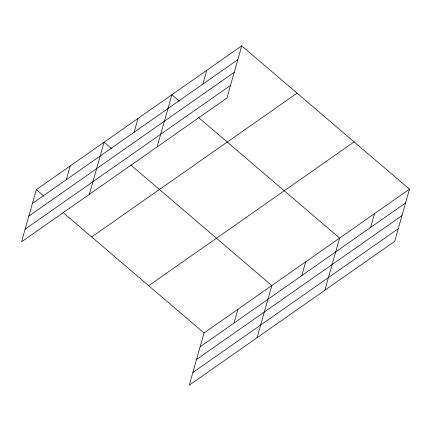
<?xml version="1.0" encoding="UTF-8"?>
<svg xmlns="http://www.w3.org/2000/svg" width="431" height="431" viewBox="0 0 431 431"><rect width="100%" height="100%" fill="white"/><g stroke="black" fill="none" stroke-linecap="round" stroke-linejoin="round"><path stroke-width="0.65" d="M241.726 45.837L36.312 189.651L21.55 241.813L226.97 97.999L241.726 45.837L409.45 189.187L394.688 241.349L189.274 385.163L204.03 333.001L409.45 189.187M66.299 179.716L70.205 165.924M89.336 194.354L104.097 142.192L111.645 148.641M134.089 132.258L137.99 118.466M157.126 146.896L171.888 94.734L179.436 101.183M202.904 84.083L206.805 70.285M234.022 323.067L237.928 309.269M257.059 337.705L271.821 285.543L130.765 164.987M301.808 275.608L305.714 261.811M324.85 290.246L339.606 238.084L198.556 117.528M370.622 227.433L374.528 213.636M32.406 203.448L237.826 59.634M28.823 216.109L234.243 72.295M25.133 229.152L230.553 85.338M91.658 236.958L297.078 93.144M148.684 285.694L354.104 141.88M200.129 346.799L405.544 202.985M196.547 359.459L401.961 215.645M192.856 372.503L398.271 228.689M36.312 189.651L43.86 196.1M62.98 212.445L204.03 333.001"/></g></svg>
